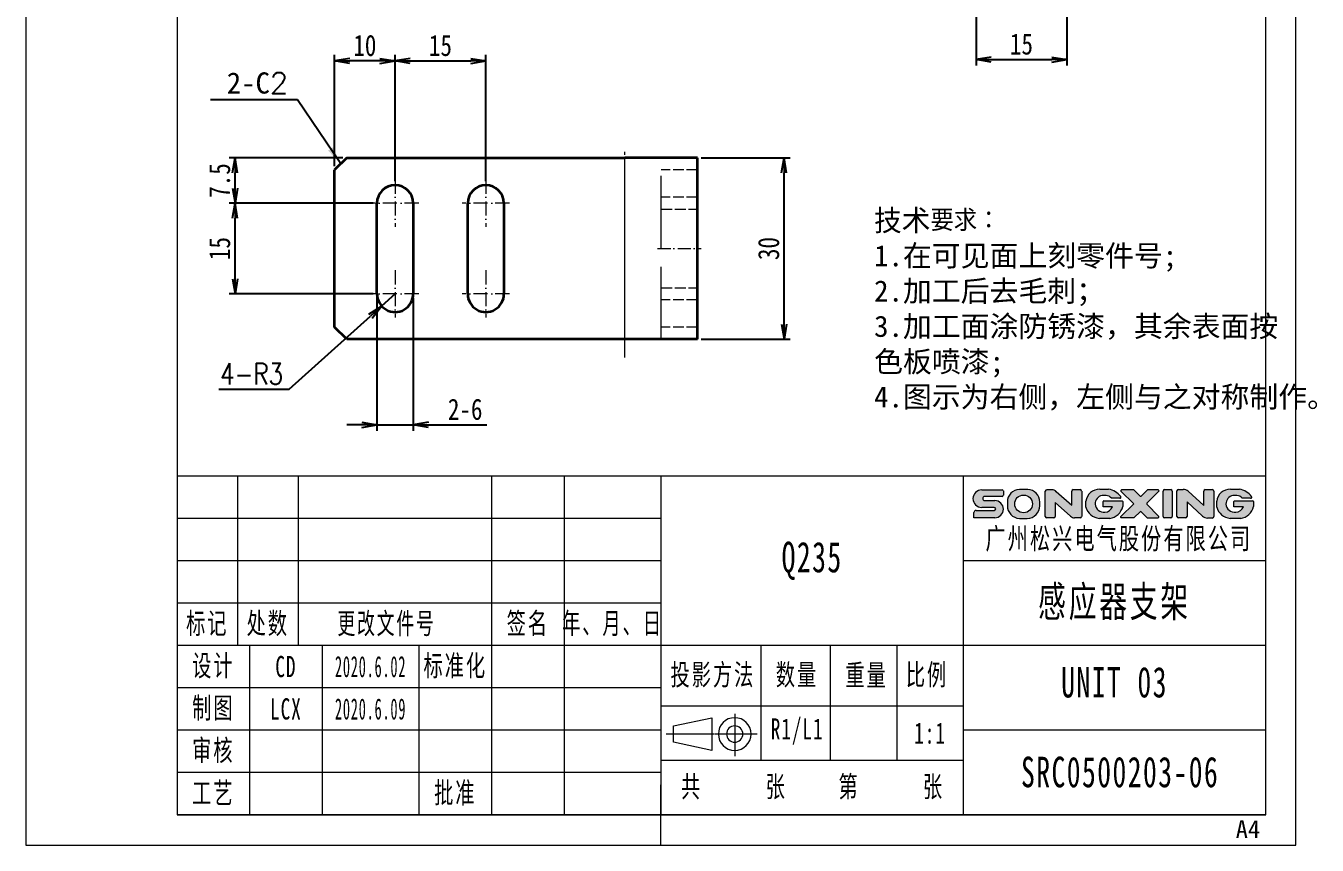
# Model space of a CAD drawing. Header units: millimetres. Extents: x -15766 to 80009, y -9701 to 15159.
# Drawn here: x -9835.3 to -9621.8, y 11134.1 to 11269.6 of the extents above; entities that cross this region are included whole.
import ezdxf

# ---------------------------------------------------------------- set-up
doc = ezdxf.new("R2010")
doc.units = ezdxf.units.MM
for name, pattern in [('CENTER-HOKUTO_1', [16, 13, -1, 1, -1]), ('DASHDOT', [18.5, 12, -3, 0.5, -3]), ('DASHED', [15, 12, -3]), ('HIDDEN-HOKUTO_1', [2, 1, -1])]:
    doc.linetypes.add(name, pattern=pattern)
doc.layers.get('DEFPOINTS').update_dxf_attribs({"lineweight": 18})
for name, color, linetype, lineweight in [('AM_7', 2, 'CENTER-HOKUTO_1', 18), ('AM_HID', 1, 'HIDDEN-HOKUTO_1', 18), ('AM_VIS', 7, 'Continuous', 18), ('CDRAFT0', 7, 'Continuous', 18), ('title_frame', 7, 'Continuous', 18), ('word_dim', 9, 'Continuous', 18), ('尺寸线层', 3, 'Continuous', 18), ('粗实线层_1', 7, 'Continuous', 15), ('细实线层', 7, 'Continuous', 18)]:
    doc.layers.add(name, color=color, linetype=linetype, lineweight=lineweight)
doc.styles.add('DIM', font='', dxfattribs={"width": 0.8})
doc.styles.add('STYLE1', font='')
doc.styles.add('UserTxtStyle1', font='', dxfattribs={"width": 0.618357})
doc.styles.add('UserTxtStyle2', font='', dxfattribs={"width": 0.634692})
doc.styles.add('UserTxtStyle3', font='', dxfattribs={"width": 0.7})
doc.styles.add('标准', font='', dxfattribs={"width": 0.667})
doc.styles.get('DIM').set_extended_font_data('NSimSun')
doc.styles.get('STYLE1').set_extended_font_data('宋体')
doc.styles.get('UserTxtStyle1').set_extended_font_data('宋体')
doc.styles.get('UserTxtStyle2').set_extended_font_data('宋体')
doc.styles.get('UserTxtStyle3').set_extended_font_data('宋体')
doc.styles.get('标准').set_extended_font_data('宋体')
doc.dimstyles.new('1-1', dxfattribs={"dimtxt": 3.5, "dimasz": 3, "dimexe": 1, "dimexo": 0, "dimgap": 1, "dimtad": 1, "dimdsep": 46, "dimtxsty": 'DIM', "dimblk": '_CAXARROW', "dimcen": 0, "dimdle": 6, "dimclrd": 256, "dimclre": 256, "dimclrt": 3, "dimazin": 2, "dimtfac": 0.707107, "dimtmove": 0, "dimatfit": 3, "dimfxl": 0, "dimfrac": 2, "dimtolj": 1, "dimarcsym": 0})
doc.dimstyles.new('1-1$0', dxfattribs={"dimtxt": 3.5, "dimasz": 2.5, "dimexe": 1, "dimexo": 0.625, "dimgap": 0.8, "dimtad": 1, "dimdsep": 46, "dimtxsty": 'DIM', "dimblk": 'OPEN', "dimcen": 0, "dimdle": 5, "dimclrd": 256, "dimclre": 256, "dimclrt": 3, "dimazin": 3, "dimtfac": 0.5, "dimtmove": 0, "dimatfit": 3, "dimldrblk": 'OPEN', "dimfxl": 0, "dimtolj": 1, "dimarcsym": 0})
doc.dimstyles.new('1-1$4', dxfattribs={"dimtxt": 3.5, "dimasz": 2.5, "dimexe": 1, "dimexo": 0.625, "dimgap": 0.8, "dimtad": 1, "dimtih": 1, "dimtoh": 1, "dimzin": 12, "dimdsep": 46, "dimtxsty": 'DIM', "dimblk": 'OPEN', "dimcen": 0, "dimdle": 5, "dimclrd": 256, "dimclre": 256, "dimclrt": 3, "dimazin": 3, "dimtfac": 0.5, "dimtmove": 0, "dimatfit": 3, "dimldrblk": 'OPEN', "dimfxl": 0, "dimtolj": 1, "dimarcsym": 0})

# ---------------------------------------------------------------- blocks, each defined once
blk = doc.blocks.new('*X18')
at = {"layer": 'CDRAFT0'}
blk.add_line((210, 148.5), (200, 148.5), dxfattribs=at)
blk.add_lwpolyline([(0, 0), (210, 0), (210, 297), (0, 297), (0, 0)], dxfattribs=at)
at = {"layer": '粗实线层_1'}
for p, q in [((105, 297), (105, 287)), ((205, 292), (25, 292)), ((25, 292), (25, 5)), ((205, 5), (205, 292)), ((0, 139.83), (30, 139.83)), ((105, 0), (105, 10)), ((25, 5), (205, 5))]:
    blk.add_line(p, q, dxfattribs=at)
blk = doc.blocks.new('*X19')
at = {"layer": 'word_dim', "color": 142}
for p, q in [((-5.82, 53.84), (-4.35, 53.84)), ((-8.1, 50.91), (-8.1, 51.87)), ((-4.75, 52.82), (-5.42, 52.82)), ((-5.26, 50.93), (-5.26, 51.82)), ((-5.14, 51.94), (-2.13, 51.94)), ((-2.5, 52.35), (-3.88, 52.35)), ((-2.01, 51.82), (-2.01, 50.99)), ((-3.7, 50.94), (-5.26, 50.93)), ((-4.14, 49.03), (-5.87, 49.03))]:
    blk.add_line(p, q, dxfattribs=at)
for centre, radius, start, end in [((-5.9, 51.62), 2.22, 87.9834, 173.5522), ((-4.76, 50.89), 2.98, 35.6455, 82.0464), ((-5.1, 51.38), 1.48, 102.1571, 179.7274), ((-5.16, 51.47), 1.42, 183.4563, 278.6924), ((-5.14, 51.82), 0.119, 90, 180), ((-4.91, 51.5), 1.34, 40.0143, 83.3977), ((-2.46, 52.51), 0.162, 256.8929, 44.031), ((-2.13, 51.82), 0.119, 360, 90), ((-5.69, 51.51), 2.48, 193.9312, 265.9152), ((-5, 51.46), 1.4, 272.3479, 338.0694), ((-4.5, 51.56), 2.55, 277.9409, 347.0572)]:
    blk.add_arc(centre, radius, start, end, dxfattribs=at)
blk = doc.blocks.new('*X20')
at = {"layer": 'word_dim', "color": 142}
for p, q in [((-39.36, 53.82), (-40.72, 53.82)), ((-42.72, 51.74), (-42.72, 51.12)), ((-37.35, 51.12), (-37.35, 51.74)), ((-40.72, 49.03), (-39.44, 49.03))]:
    blk.add_line(p, q, dxfattribs=at)
for centre, radius, start, end in [((-40.63, 51.73), 2.09, 92.4923, 179.9697), ((-39.45, 51.73), 2.09, 0.0303, 87.5077), ((-40.63, 51.12), 2.09, 180.0303, 267.5077), ((-39.46, 51.13), 2.1, 270.4586, 359.6716)]:
    blk.add_arc(centre, radius, start, end, dxfattribs=at)
blk = doc.blocks.new('*X21')
at = {"layer": 'word_dim', "color": 142}
for p, q in [((-46.95, 53.75), (-43.58, 53.75)), ((-43.38, 53.58), (-43.38, 52.87)), ((-43.58, 52.67), (-46.45, 52.67)), ((-46.45, 51.98), (-44.79, 51.98)), ((-48.26, 49.13), (-48.26, 49.99)), ((-44.79, 49.14), (-48.26, 49.13)), ((-47.9, 50.34), (-44.9, 50.34)), ((-44.9, 50.85), (-46.95, 50.85))]:
    blk.add_line(p, q, dxfattribs=at)
for centre, radius, start, end in [((-46.95, 52.3), 1.45, 90, 270), ((-43.58, 53.55), 0.196, 10.2062, 90), ((-46.45, 52.32), 0.346, 90, 270), ((-44.79, 50.56), 1.42, 270, 90), ((-43.59, 52.87), 0.202, 271.2386, 0), ((-47.9, 49.99), 0.356, 90, 180), ((-44.9, 50.6), 0.256, 270, 90)]:
    blk.add_arc(centre, radius, start, end, dxfattribs=at)
blk = doc.blocks.new('*X22')
at = {"layer": 'word_dim', "color": 142}
for p, q in [((-36.45, 49.37), (-36.45, 53.54)), ((-36.21, 53.78), (-35.37, 53.78)), ((-34.63, 53.45), (-32.08, 51.21)), ((-32.08, 51.21), (-32.08, 53.55)), ((-31.84, 53.79), (-30.67, 53.79)), ((-30.43, 53.55), (-30.43, 49.36)), ((-32.28, 49.42), (-34.82, 51.68)), ((-34.82, 51.68), (-34.82, 49.37)), ((-35.05, 49.14), (-36.21, 49.14)), ((-30.67, 49.12), (-31.6, 49.12))]:
    blk.add_line(p, q, dxfattribs=at)
for centre, radius, start, end in [((-36.21, 53.54), 0.237, 90, 180), ((-35.37, 52.78), 0.998, 41.87, 90), ((-31.84, 53.55), 0.237, 90, 180), ((-30.67, 53.55), 0.237, 0, 90), ((-36.21, 49.37), 0.237, 180, 270), ((-35.05, 49.37), 0.237, 270, 0), ((-31.6, 50.05), 0.922, 223.0098, 270), ((-30.67, 49.36), 0.237, 270, 0)]:
    blk.add_arc(centre, radius, start, end, dxfattribs=at)
blk = doc.blocks.new('*X23')
at = {"layer": 'word_dim', "color": 142}
for p, q in [((-27.45, 53.84), (-25.99, 53.84)), ((-29.73, 50.91), (-29.73, 51.87)), ((-26.39, 52.82), (-27.05, 52.82)), ((-26.89, 50.93), (-26.89, 51.82)), ((-26.77, 51.94), (-23.76, 51.94)), ((-24.13, 52.35), (-25.52, 52.35)), ((-23.64, 51.82), (-23.64, 50.99)), ((-25.34, 50.94), (-26.89, 50.93)), ((-25.78, 49.03), (-27.5, 49.03))]:
    blk.add_line(p, q, dxfattribs=at)
for centre, radius, start, end in [((-27.53, 51.62), 2.22, 87.9834, 173.5522), ((-26.4, 50.89), 2.98, 35.6455, 82.0464), ((-26.74, 51.38), 1.48, 102.1571, 179.7274), ((-26.79, 51.47), 1.42, 183.4563, 278.6924), ((-26.77, 51.82), 0.119, 90, 180), ((-26.54, 51.5), 1.34, 40.0143, 83.3977), ((-24.09, 52.51), 0.162, 256.8929, 44.031), ((-23.76, 51.82), 0.119, 360, 90), ((-27.33, 51.51), 2.48, 193.9312, 265.9152), ((-26.64, 51.46), 1.4, 272.3479, 338.0694), ((-26.13, 51.56), 2.55, 277.9409, 347.0572)]:
    blk.add_arc(centre, radius, start, end, dxfattribs=at)
blk = doc.blocks.new('*X24')
at = {"layer": 'word_dim', "color": 142}
for p, q in [((-23.93, 53.53), (-21.78, 51.43)), ((-21.78, 53.73), (-23.84, 53.73)), ((-20.74, 52.73), (-21.78, 53.73)), ((-19.55, 53.73), (-20.57, 52.73)), ((-19.65, 51.53), (-17.67, 53.53)), ((-17.76, 53.73), (-19.55, 53.73)), ((-21.78, 51.43), (-23.98, 49.37)), ((-17.7, 49.34), (-19.65, 51.36)), ((-23.9, 49.16), (-21.77, 49.16)), ((-21.77, 49.16), (-20.76, 50.13)), ((-20.59, 50.13), (-19.61, 49.14)), ((-19.61, 49.14), (-17.79, 49.14))]:
    blk.add_line(p, q, dxfattribs=at)
for centre, start, end in [((-23.84, 53.61), 90, 225.5878), ((-17.76, 53.62), 315.4134, 90), ((-20.66, 52.81), 226.0826, 314.4638), ((-19.56, 51.44), 135.4134, 224.006), ((-23.9, 49.28), 133.1111, 270), ((-20.67, 50.05), 44.8103, 133.7737), ((-17.79, 49.26), 270, 44.006)]:
    blk.add_arc(centre, 0.119, start, end, dxfattribs=at)
blk = doc.blocks.new('*X25')
at = {"layer": 'word_dim', "color": 142}
for p, q in [((-16.98, 49.36), (-16.98, 53.55)), ((-16.74, 53.78), (-15.71, 53.78)), ((-15.47, 53.55), (-15.47, 49.36)), ((-15.71, 49.12), (-16.74, 49.12))]:
    blk.add_line(p, q, dxfattribs=at)
for centre, start, end in [((-16.74, 53.55), 90, 180), ((-15.71, 53.55), 0, 90), ((-16.74, 49.36), 180, 270), ((-15.71, 49.36), 270, 0)]:
    blk.add_arc(centre, 0.237, start, end, dxfattribs=at)
blk = doc.blocks.new('*X26')
at = {"layer": 'word_dim', "color": 142}
for p, q in [((-14.68, 49.34), (-14.68, 53.58)), ((-14.44, 53.82), (-13.63, 53.82)), ((-12.84, 53.51), (-10.23, 51.17)), ((-10.23, 51.17), (-10.23, 53.55)), ((-10, 53.79), (-8.83, 53.79)), ((-8.59, 53.55), (-8.59, 49.33)), ((-10.44, 49.4), (-13.01, 51.74)), ((-13.01, 51.74), (-13.01, 49.34)), ((-13.25, 49.11), (-14.44, 49.11)), ((-8.83, 49.09), (-9.65, 49.09))]:
    blk.add_line(p, q, dxfattribs=at)
for centre, radius, start, end in [((-14.44, 53.58), 0.237, 90, 180), ((-13.63, 52.63), 1.19, 48.0201, 90), ((-10, 53.55), 0.237, 90, 180), ((-8.83, 53.55), 0.237, 0, 90), ((-14.44, 49.34), 0.237, 180, 270), ((-13.25, 49.34), 0.237, 270, 0), ((-9.65, 50.28), 1.19, 227.7422, 270), ((-8.83, 49.33), 0.237, 270, 0)]:
    blk.add_arc(centre, radius, start, end, dxfattribs=at)
blk = doc.blocks.new('_OPEN')
at = {"color": 0, "linetype": 'ByBlock', "lineweight": -2}
for p, q in [((-1, 0.166667), (0, 0)), ((-1, -0.166667), (0, 0)), ((0, 0), (-1, 0))]:
    blk.add_line(p, q, dxfattribs=at)
blk = doc.blocks.new('*D337')
at = {"layer": 'DEFPOINTS', "color": 0, "transparency": 16777216}
for p in [(-9678.21, 11309.69), (-9663.21, 11286.69), (-9663.21, 11264)]:
    blk.add_point(p, dxfattribs=at)
at = {"layer": 'word_dim', "lineweight": -2, "transparency": 16777216}
for p, q in [((-9678.21, 11309.06), (-9678.21, 11263)), ((-9663.21, 11286.06), (-9663.21, 11263)), ((-9675.71, 11264), (-9665.71, 11264))]:
    blk.add_line(p, q, dxfattribs=at)
at = {"layer": 'word_dim', "lineweight": -2, "transparency": 16777216, "xscale": 2.5, "yscale": 2.5, "zscale": 2.5, "rotation": 180}
blk.add_blockref('_OPEN', (-9678.21, 11264), dxfattribs=at)
at = {"layer": 'word_dim', "lineweight": -2, "transparency": 16777216, "xscale": 2.5, "yscale": 2.5, "zscale": 2.5}
blk.add_blockref('_OPEN', (-9663.21, 11264), dxfattribs=at)
at = {"layer": 'word_dim', "color": 3, "transparency": 16777216, "insert": (-9670.71, 11266.55), "char_height": 3.5, "attachment_point": 5, "style": 'DIM'}
blk.add_mtext('\\A1;15', dxfattribs=at)
blk = doc.blocks.new('*D340')
at = {"layer": 'DEFPOINTS', "color": 0, "transparency": 16777216}
for p in [(-9800.72, 11247.75), (-9782.27, 11247.75), (-9777.27, 11240.25)]:
    blk.add_point(p, dxfattribs=at)
at = {"layer": 'word_dim', "lineweight": -2, "transparency": 16777216}
for p, q in [((-9782.89, 11247.75), (-9801.72, 11247.75)), ((-9800.72, 11242.75), (-9800.72, 11245.25)), ((-9777.89, 11240.25), (-9801.72, 11240.25))]:
    blk.add_line(p, q, dxfattribs=at)
at = {"layer": 'word_dim', "lineweight": -2, "transparency": 16777216, "xscale": 2.5, "yscale": 2.5, "zscale": 2.5}
for p, rotation in [((-9800.72, 11247.75), 90), ((-9800.72, 11240.25), 270)]:
    blk.add_blockref('_OPEN', p, dxfattribs=dict(at, rotation=rotation))
at = {"layer": 'word_dim', "color": 3, "transparency": 16777216, "insert": (-9803.27, 11244), "char_height": 3.5, "attachment_point": 5, "rotation": 90, "style": 'DIM'}
blk.add_mtext('\\A1;7.5', dxfattribs=at)
blk = doc.blocks.new('*D341')
at = {"layer": 'DEFPOINTS', "color": 0, "transparency": 16777216}
for p in [(-9800.72, 11240.25), (-9777.27, 11240.25), (-9777.27, 11225.25)]:
    blk.add_point(p, dxfattribs=at)
at = {"layer": 'word_dim', "lineweight": -2, "transparency": 16777216}
for p, q in [((-9777.89, 11240.25), (-9801.72, 11240.25)), ((-9800.72, 11227.75), (-9800.72, 11237.75)), ((-9777.89, 11225.25), (-9801.72, 11225.25))]:
    blk.add_line(p, q, dxfattribs=at)
at = {"layer": 'word_dim', "lineweight": -2, "transparency": 16777216, "xscale": 2.5, "yscale": 2.5, "zscale": 2.5}
for p, rotation in [((-9800.72, 11240.25), 90), ((-9800.72, 11225.25), 270)]:
    blk.add_blockref('_OPEN', p, dxfattribs=dict(at, rotation=rotation))
at = {"layer": 'word_dim', "color": 3, "transparency": 16777216, "insert": (-9803.27, 11232.75), "char_height": 3.5, "attachment_point": 5, "rotation": 90, "style": 'DIM'}
blk.add_mtext('\\A1;15', dxfattribs=at)
blk = doc.blocks.new('*D342')
at = {"layer": 'DEFPOINTS', "color": 0, "transparency": 16777216}
for p in [(-9784.27, 11263.76), (-9784.27, 11245.75), (-9774.27, 11243.25)]:
    blk.add_point(p, dxfattribs=at)
at = {"layer": 'word_dim', "lineweight": -2, "transparency": 16777216}
for p, q in [((-9784.27, 11246.37), (-9784.27, 11264.76)), ((-9774.27, 11243.87), (-9774.27, 11264.76)), ((-9776.77, 11263.76), (-9781.77, 11263.76))]:
    blk.add_line(p, q, dxfattribs=at)
at = {"layer": 'word_dim', "lineweight": -2, "transparency": 16777216, "xscale": 2.5, "yscale": 2.5, "zscale": 2.5, "rotation": 180}
blk.add_blockref('_OPEN', (-9784.27, 11263.76), dxfattribs=at)
at = {"layer": 'word_dim', "lineweight": -2, "transparency": 16777216, "xscale": 2.5, "yscale": 2.5, "zscale": 2.5}
blk.add_blockref('_OPEN', (-9774.27, 11263.76), dxfattribs=at)
at = {"layer": 'word_dim', "color": 3, "transparency": 16777216, "insert": (-9779.27, 11266.31), "char_height": 3.5, "attachment_point": 5, "style": 'DIM'}
blk.add_mtext('\\A1;10', dxfattribs=at)
blk = doc.blocks.new('*D343')
at = {"layer": 'DEFPOINTS', "color": 0, "transparency": 16777216}
for p in [(-9759.27, 11263.76), (-9774.27, 11243.25), (-9759.27, 11243.25)]:
    blk.add_point(p, dxfattribs=at)
at = {"layer": 'word_dim', "lineweight": -2, "transparency": 16777216}
for p, q in [((-9774.27, 11243.87), (-9774.27, 11264.76)), ((-9759.27, 11243.87), (-9759.27, 11264.76)), ((-9771.77, 11263.76), (-9761.77, 11263.76))]:
    blk.add_line(p, q, dxfattribs=at)
at = {"layer": 'word_dim', "lineweight": -2, "transparency": 16777216, "xscale": 2.5, "yscale": 2.5, "zscale": 2.5, "rotation": 180}
blk.add_blockref('_OPEN', (-9774.27, 11263.76), dxfattribs=at)
at = {"layer": 'word_dim', "lineweight": -2, "transparency": 16777216, "xscale": 2.5, "yscale": 2.5, "zscale": 2.5}
blk.add_blockref('_OPEN', (-9759.27, 11263.76), dxfattribs=at)
at = {"layer": 'word_dim', "color": 3, "transparency": 16777216, "insert": (-9766.77, 11266.31), "char_height": 3.5, "attachment_point": 5, "style": 'DIM'}
blk.add_mtext('\\A1;15', dxfattribs=at)
blk = doc.blocks.new('_CAXARROW')
blk.add_hatch(color=0).paths.add_polyline_path([(0, 0), (-1, 0.125), (-1, -0.125)], flags=0)
blk = doc.blocks.new('*D344')
at = {"layer": 'DEFPOINTS', "color": 0, "transparency": 16777216}
for p in [(-9777.27, 11225.25), (-9771.27, 11225.25), (-9771.27, 11203.6)]:
    blk.add_point(p, dxfattribs=at)
at = {"layer": 'word_dim', "lineweight": -2, "transparency": 16777216}
for p, q in [((-9777.27, 11224.62), (-9777.27, 11202.6)), ((-9771.27, 11224.62), (-9771.27, 11202.6)), ((-9779.77, 11203.6), (-9782.27, 11203.6)), ((-9777.27, 11203.6), (-9771.27, 11203.6)), ((-9768.77, 11203.6), (-9759.1, 11203.6))]:
    blk.add_line(p, q, dxfattribs=at)
at = {"layer": 'word_dim', "lineweight": -2, "transparency": 16777216, "xscale": 2.5, "yscale": 2.5, "zscale": 2.5}
blk.add_blockref('_OPEN', (-9777.27, 11203.6), dxfattribs=at)
at = {"layer": 'word_dim', "lineweight": -2, "transparency": 16777216, "xscale": 2.5, "yscale": 2.5, "zscale": 2.5, "rotation": 180}
blk.add_blockref('_OPEN', (-9771.27, 11203.6), dxfattribs=at)
at = {"layer": 'word_dim', "color": 3, "transparency": 16777216, "insert": (-9762.68, 11206.15), "char_height": 3.5, "attachment_point": 5, "style": 'DIM'}
blk.add_mtext('\\A1;2-6', dxfattribs=at)
blk = doc.blocks.new('*D345')
at = {"layer": 'DEFPOINTS', "color": 0, "transparency": 16777216}
for p in [(-9774.27, 11225.25), (-9776.5, 11223.24)]:
    blk.add_point(p, dxfattribs=at)
at = {"layer": 'word_dim', "lineweight": -2, "transparency": 16777216}
for p, q in [((-9774.27, 11225.25), (-9776.5, 11223.24)), ((-9791.81, 11209.48), (-9778.36, 11221.57)), ((-9803.41, 11209.48), (-9791.81, 11209.48))]:
    blk.add_line(p, q, dxfattribs=at)
at = {"layer": 'word_dim', "lineweight": -2, "transparency": 16777216, "xscale": 2.5, "yscale": 2.5, "zscale": 2.5, "rotation": 41.95646577095464}
blk.add_blockref('_OPEN', (-9776.5, 11223.24), dxfattribs=at)
at = {"layer": 'word_dim', "color": 3, "transparency": 16777216, "insert": (-9798.01, 11212.03), "char_height": 3.5, "attachment_point": 5, "style": 'DIM'}
blk.add_mtext('\\A1;{\\Fromans,bigfont|c134;4-R3}', dxfattribs=at)
blk = doc.blocks.new('*D346')
at = {"layer": 'DEFPOINTS', "color": 0, "transparency": 16777216}
for p in [(-9724.27, 11247.75), (-9709.95, 11247.75), (-9724.27, 11217.75)]:
    blk.add_point(p, dxfattribs=at)
at = {"layer": 'word_dim', "lineweight": -2, "transparency": 16777216}
for p, q in [((-9723.64, 11247.75), (-9708.95, 11247.75)), ((-9709.95, 11220.25), (-9709.95, 11245.25)), ((-9723.64, 11217.75), (-9708.95, 11217.75))]:
    blk.add_line(p, q, dxfattribs=at)
at = {"layer": 'word_dim', "lineweight": -2, "transparency": 16777216, "xscale": 2.5, "yscale": 2.5, "zscale": 2.5}
for p, rotation in [((-9709.95, 11247.75), 90), ((-9709.95, 11217.75), 270)]:
    blk.add_blockref('_OPEN', p, dxfattribs=dict(at, rotation=rotation))
at = {"layer": 'word_dim', "color": 3, "transparency": 16777216, "insert": (-9712.5, 11232.75), "char_height": 3.5, "attachment_point": 5, "rotation": 90, "style": 'DIM'}
blk.add_mtext('\\A1;30', dxfattribs=at)

msp = doc.modelspace()

# ---------------------------------------------------------------- hatches: boundary and pattern name
at = {"layer": 'CDRAFT0'}
h = msp.add_hatch(color=142, dxfattribs=at)
edge = h.paths.add_edge_path(flags=0)
edge.add_line((-9675.11174, 11191.08017), (-9676.77337, 11191.08017))
edge.add_arc((-9676.77337, 11191.42614), 0.34597, 90, 270, ccw=False)
edge.add_line((-9676.77337, 11191.7721), (-9673.90506, 11191.7721))
edge.add_arc((-9673.90943, 11191.97428), 0.20222, 271.2385669, 360.000007)
edge.add_line((-9673.70721, 11191.97428), (-9673.70721, 11192.68864))
edge.add_arc((-9673.90017, 11192.6539), 0.19606, 10.2061883, 90)
edge.add_line((-9673.90017, 11192.84996), (-9677.27614, 11192.84996))
edge.add_arc((-9677.27614, 11191.40447), 1.44549, 90, 270)
edge.add_line((-9677.27614, 11189.95898), (-9675.22528, 11189.95898))
edge.add_arc((-9675.22528, 11189.70308), 0.2559, -90, 90, ccw=False)
edge.add_line((-9675.22528, 11189.44718), (-9678.22382, 11189.44718))
edge.add_arc((-9678.22382, 11189.09157), 0.3556, 90.0000003, 180.0000031)
edge.add_line((-9678.57942, 11189.09157), (-9678.57942, 11188.23218))
edge.add_line((-9678.57942, 11188.23218), (-9675.10153, 11188.2447))
edge.add_arc((-9675.11174, 11189.66242), 1.41775, 270.4126712, 450)
edge = h.paths.add_edge_path(flags=0)
edge.add_line((-9669.67958, 11192.92895), (-9671.04287, 11192.92895))
edge.add_arc((-9670.95187, 11190.83841), 2.09252, 92.4923083, 179.9697275)
edge.add_line((-9673.04439, 11190.83952), (-9673.04439, 11190.22062))
edge.add_arc((-9670.95187, 11190.22173), 2.09252, 180.0302725, 267.5076917)
edge.add_line((-9671.04287, 11188.13119), (-9669.76275, 11188.13119))
edge.add_arc((-9669.77957, 11190.23267), 2.10155, 270.4586461, 359.6716164)
edge.add_line((-9667.67806, 11190.22062), (-9667.67806, 11190.83952))
edge.add_arc((-9669.77058, 11190.83841), 2.09252, 0.0302725, 87.5076917)
edge = h.paths.add_edge_path(flags=0)
edge.add_arc((-9670.36122, 11190.53007), 1.46267, 180, 360)
edge.add_arc((-9670.36122, 11190.53007), 1.46267, 0, 180)
edge = h.paths.add_edge_path(flags=0)
edge.add_arc((-9665.69456, 11191.88607), 0.99825, 41.8700201, 90)
edge.add_line((-9665.69456, 11192.88432), (-9666.53469, 11192.88432))
edge.add_arc((-9666.53469, 11192.64725), 0.23707, 90.0000003, 180.0000031)
edge.add_line((-9666.77176, 11192.64725), (-9666.77176, 11188.47737))
edge.add_arc((-9666.53469, 11188.47737), 0.23707, 180.0000003, 270)
edge.add_line((-9666.53469, 11188.24031), (-9665.37702, 11188.24031))
edge.add_arc((-9665.37702, 11188.47737), 0.23707, 270.0000003, 360.0000031)
edge.add_line((-9665.13996, 11188.47737), (-9665.13996, 11190.78351))
edge.add_line((-9665.13996, 11190.78351), (-9662.60017, 11188.5215))
edge.add_arc((-9661.92572, 11189.15065), 0.92235, 223.0097793, 270)
edge.add_line((-9661.92572, 11188.22831), (-9660.99027, 11188.22831))
edge.add_arc((-9660.99027, 11188.46537), 0.23707, 270.0000003, 360.0000031)
edge.add_line((-9660.7532, 11188.46537), (-9660.7532, 11192.65727))
edge.add_arc((-9660.99027, 11192.65727), 0.23707, 0.0000003, 90)
edge.add_line((-9660.99027, 11192.89434), (-9662.1656, 11192.89434))
edge.add_arc((-9662.1656, 11192.65727), 0.23707, 90.0000003, 180.0000031)
edge.add_line((-9662.40266, 11192.65727), (-9662.40266, 11190.31086))
edge.add_line((-9662.40266, 11190.31086), (-9664.9512, 11192.55235))
edge = h.paths.add_edge_path(flags=0)
edge.add_line((-9656.31029, 11192.94304), (-9657.77558, 11192.94304))
edge.add_arc((-9657.85363, 11190.72633), 2.21807, 87.9834238, 173.5521876)
edge.add_line((-9660.05767, 11190.97542), (-9660.05767, 11190.0156))
edge.add_arc((-9657.64979, 11190.61288), 2.48085, 193.9312367, 265.9151641)
edge.add_line((-9657.82651, 11188.13833), (-9656.10242, 11188.13833))
edge.add_arc((-9656.45487, 11190.665), 2.55113, 277.9409191, 347.0572326)
edge.add_line((-9653.96855, 11190.0936), (-9653.96855, 11190.92692))
edge.add_arc((-9654.08708, 11190.92692), 0.11853, 0.0000003, 90)
edge.add_line((-9654.08708, 11191.04546), (-9657.09526, 11191.04546))
edge.add_arc((-9657.09526, 11190.92692), 0.11853, 90.0000003, 180.0000031)
edge.add_line((-9657.21379, 11190.92692), (-9657.21379, 11190.03458))
edge.add_line((-9657.21379, 11190.03458), (-9655.66216, 11190.04051))
edge.add_arc((-9656.96045, 11190.56323), 1.39957, 272.3478938, 338.0693573, ccw=False)
edge.add_arc((-9657.11842, 11190.57312), 1.42465, 183.4562761, 278.6923804, ccw=False)
edge.add_arc((-9657.06139, 11190.48019), 1.4791, 102.1570563, 179.7273681, ccw=False)
edge.add_line((-9657.37288, 11191.92612), (-9656.71115, 11191.92612))
edge.add_arc((-9656.86471, 11190.59942), 1.33556, 40.0142543, 83.3977481, ccw=False)
edge.add_line((-9655.84183, 11191.45815), (-9654.45553, 11191.45815))
edge.add_arc((-9654.41872, 11191.61621), 0.16228, 256.8929309, 404.0309597)
edge.add_arc((-9656.72242, 11189.99328), 2.97841, 35.6455122, 82.046447)
edge = h.paths.add_edge_path(flags=0)
edge.add_arc((-9648.0802, 11192.71941), 0.11853, 315.4133861, 450)
edge.add_line((-9648.0802, 11192.83795), (-9649.87265, 11192.83795))
edge.add_line((-9649.87265, 11192.83795), (-9650.89798, 11191.83162))
edge.add_arc((-9650.98101, 11191.91622), 0.11853, 226.0826039, 314.4638484, ccw=False)
edge.add_line((-9651.06323, 11191.83084), (-9652.10556, 11192.8345))
edge.add_line((-9652.10556, 11192.8345), (-9654.16796, 11192.8345))
edge.add_arc((-9654.16796, 11192.71597), 0.11853, 90.0000034, 225.5877926)
edge.add_line((-9654.25091, 11192.6313), (-9652.10588, 11190.52983))
edge.add_line((-9652.10588, 11190.52983), (-9654.30349, 11188.47254))
edge.add_arc((-9654.22248, 11188.386), 0.11853, 133.1111108, 270)
edge.add_line((-9654.22248, 11188.26747), (-9652.0921, 11188.26747))
edge.add_line((-9652.0921, 11188.26747), (-9651.08095, 11189.23623))
edge.add_arc((-9650.99895, 11189.15064), 0.11853, 44.8102721, 133.7737492, ccw=False)
edge.add_line((-9650.91485, 11189.23418), (-9649.93531, 11188.24813))
edge.add_line((-9649.93531, 11188.24813), (-9648.11209, 11188.24813))
edge.add_arc((-9648.11209, 11188.36667), 0.11853, 270.0000025, 404.0060337)
edge.add_line((-9648.02683, 11188.44902), (-9649.97379, 11190.46473))
edge.add_arc((-9649.88853, 11190.54708), 0.11853, 135.4133861, 224.0060113, ccw=False)
edge.add_line((-9649.97295, 11190.63029), (-9647.99578, 11192.6362))
edge = h.paths.add_edge_path(flags=0)
edge.add_arc((-9646.03099, 11192.6509), 0.23707, 0, 90)
edge.add_line((-9646.03099, 11192.88797), (-9647.06615, 11192.88797))
edge.add_arc((-9647.06615, 11192.6509), 0.23707, 90.0000003, 180.0000031)
edge.add_line((-9647.30322, 11192.6509), (-9647.30322, 11188.46595))
edge.add_arc((-9647.06615, 11188.46595), 0.23707, 180.0000003, 270)
edge.add_line((-9647.06615, 11188.22888), (-9646.03099, 11188.22888))
edge.add_arc((-9646.03099, 11188.46595), 0.23707, 270.0000003, 360.0000031)
edge.add_line((-9645.79392, 11188.46595), (-9645.79392, 11192.6509))
edge = h.paths.add_edge_path(flags=0)
edge.add_arc((-9643.95265, 11191.73414), 1.18534, 48.020143, 90)
edge.add_line((-9643.95265, 11192.91948), (-9644.76357, 11192.91948))
edge.add_arc((-9644.76357, 11192.68241), 0.23707, 90.0000003, 180.0000031)
edge.add_line((-9645.00063, 11192.68241), (-9645.00063, 11188.44806))
edge.add_arc((-9644.76357, 11188.44806), 0.23707, 180.0000003, 270)
edge.add_line((-9644.76357, 11188.21099), (-9643.57466, 11188.21099))
edge.add_arc((-9643.57466, 11188.44806), 0.23707, 270.0000003, 360.0000031)
edge.add_line((-9643.33759, 11188.44806), (-9643.33759, 11190.83986))
edge.add_line((-9643.33759, 11190.83986), (-9640.76858, 11188.50569))
edge.add_arc((-9639.97147, 11189.38299), 1.18534, 227.7422022, 270)
edge.add_line((-9639.97147, 11188.19765), (-9639.15274, 11188.19765))
edge.add_arc((-9639.15274, 11188.43472), 0.23707, 270.0000003, 360.0000031)
edge.add_line((-9638.91567, 11188.43472), (-9638.91567, 11192.65286))
edge.add_arc((-9639.15274, 11192.65286), 0.23707, 0.0000003, 90)
edge.add_line((-9639.15274, 11192.88993), (-9640.32166, 11192.88993))
edge.add_arc((-9640.32166, 11192.65286), 0.23707, 90.0000003, 180.0000031)
edge.add_line((-9640.55872, 11192.65286), (-9640.55872, 11190.27493))
edge.add_line((-9640.55872, 11190.27493), (-9643.15981, 11192.6153))
edge = h.paths.add_edge_path(flags=0)
edge.add_line((-9635.73951, 11191.92612), (-9635.07779, 11191.92612))
edge.add_arc((-9635.23134, 11190.59942), 1.33556, 40.0142543, 83.3977481, ccw=False)
edge.add_line((-9634.20846, 11191.45815), (-9632.82216, 11191.45815))
edge.add_arc((-9632.78536, 11191.61621), 0.16228, 256.8929309, 404.0309597)
edge.add_arc((-9635.08905, 11189.99328), 2.97841, 35.6455122, 82.046447)
edge.add_line((-9634.67693, 11192.94304), (-9636.14221, 11192.94304))
edge.add_arc((-9636.22026, 11190.72633), 2.21807, 87.9834238, 173.5521876)
edge.add_line((-9638.4243, 11190.97542), (-9638.4243, 11190.0156))
edge.add_arc((-9636.01642, 11190.61288), 2.48085, 193.9312367, 265.9151641)
edge.add_line((-9636.19314, 11188.13833), (-9634.46906, 11188.13833))
edge.add_arc((-9634.8215, 11190.665), 2.55113, 277.9409191, 347.0572326)
edge.add_line((-9632.33518, 11190.0936), (-9632.33518, 11190.92692))
edge.add_arc((-9632.45372, 11190.92692), 0.11853, 0.0000003, 90)
edge.add_line((-9632.45372, 11191.04546), (-9635.46189, 11191.04546))
edge.add_arc((-9635.46189, 11190.92692), 0.11853, 90.0000003, 180.0000031)
edge.add_line((-9635.58043, 11190.92692), (-9635.58043, 11190.03458))
edge.add_line((-9635.58043, 11190.03458), (-9634.02879, 11190.04051))
edge.add_arc((-9635.32708, 11190.56323), 1.39957, 272.3478938, 338.0693573, ccw=False)
edge.add_arc((-9635.48505, 11190.57312), 1.42465, 183.4562761, 278.6923804, ccw=False)
edge.add_arc((-9635.42803, 11190.48019), 1.4791, 102.1570563, 179.7273681, ccw=False)

# ---------------------------------------------------------------- linework, layer by layer
at = {"layer": 'AM_7', "linetype": 'DASHDOT', "lineweight": 13}
msp.add_line((-9736.26894, 11214.74897), (-9736.26894, 11250.74897), dxfattribs=at)
at = {"layer": 'AM_7', "linetype": 'DASHDOT', "lineweight": 13, "ltscale": 0.195001}
for p, q in [((-9774.26894, 11244.14887), (-9774.26894, 11236.34882)), ((-9759.26894, 11244.14887), (-9759.26894, 11236.34882)), ((-9774.26894, 11229.14887), (-9774.26894, 11221.34882)), ((-9759.26894, 11229.14887), (-9759.26894, 11221.34882))]:
    msp.add_line(p, q, dxfattribs=at)
at = {"layer": 'AM_7', "linetype": 'DASHDOT', "lineweight": 13, "ltscale": 0.194995}
for p, q in [((-9770.36904, 11240.24897), (-9778.16884, 11240.24897)), ((-9755.36904, 11240.24897), (-9763.16884, 11240.24897)), ((-9770.36904, 11225.24897), (-9778.16884, 11225.24897)), ((-9755.36904, 11225.24897), (-9763.16884, 11225.24897))]:
    msp.add_line(p, q, dxfattribs=at)
at = {"layer": 'AM_7', "linetype": 'DASHDOT', "lineweight": 13, "ltscale": 0.180005}
msp.add_line((-9730.86904, 11232.74897), (-9723.66884, 11232.74897), dxfattribs=at)
at = {"layer": 'AM_HID', "linetype": 'DASHED', "lineweight": 13}
for p, q in [((-9736.26894, 11217.74897), (-9736.26894, 11247.74897)), ((-9730.26894, 11217.74897), (-9730.26894, 11247.74897))]:
    msp.add_line(p, q, dxfattribs=at)
at = {"layer": 'AM_HID', "linetype": 'DASHED', "lineweight": 13, "ltscale": 0.15}
for p, q in [((-9724.26894, 11245.74897), (-9730.26894, 11245.74897)), ((-9724.26894, 11241.24897), (-9730.26894, 11241.24897)), ((-9730.26894, 11239.24897), (-9724.26894, 11239.24897)), ((-9730.26894, 11226.24897), (-9724.26894, 11226.24897)), ((-9724.26894, 11224.24897), (-9730.26894, 11224.24897)), ((-9724.26894, 11219.74897), (-9730.26894, 11219.74897))]:
    msp.add_line(p, q, dxfattribs=at)
at = {"layer": 'AM_VIS', "lineweight": 35}
for p, q in [((-9782.26894, 11247.74897), (-9784.26894, 11245.74897)), ((-9782.26894, 11247.74897), (-9736.26894, 11247.74897)), ((-9724.26894, 11247.74897), (-9736.26894, 11247.74897)), ((-9724.26894, 11217.74897), (-9724.26894, 11247.74897)), ((-9784.26894, 11219.74897), (-9784.26894, 11245.74897)), ((-9777.26894, 11225.24897), (-9777.26894, 11240.24897)), ((-9771.26894, 11240.24897), (-9771.26894, 11225.24897)), ((-9762.26894, 11225.24897), (-9762.26894, 11240.24897)), ((-9756.26894, 11240.24897), (-9756.26894, 11225.24897)), ((-9782.26894, 11217.74897), (-9784.26894, 11219.74897)), ((-9736.26894, 11217.74897), (-9782.26894, 11217.74897)), ((-9724.26894, 11217.74897), (-9736.26894, 11217.74897))]:
    msp.add_line(p, q, dxfattribs=at)
at = {"layer": 'AM_VIS', "lineweight": 13}
msp.add_line((-9736.26894, 11217.74897), (-9736.26894, 11247.74897), dxfattribs=at)
at = {"layer": 'AM_VIS', "lineweight": 35}
for centre, start, end in [((-9774.26894, 11240.24897), 359.999992, 179.999991), ((-9759.26894, 11240.24897), 359.999992, 179.999991), ((-9774.26894, 11225.24897), 179.999991, 359.999994), ((-9759.26894, 11225.24897), 179.999991, 359.999994)]:
    msp.add_arc(centre, 3, start, end, dxfattribs=at)
at = {"layer": 'word_dim', "color": 142}
msp.add_circle((-9670.36122, 11190.53007), 1.46267, dxfattribs=at)
at = {"layer": '粗实线层_1'}
for p, q in [((-9630.32433, 11195.10436), (-9810.32433, 11195.10436)), ((-9810.32433, 11195.10436), (-9810.32433, 11139.10436)), ((-9730.32433, 11195.10436), (-9730.32433, 11139.10436)), ((-9680.32433, 11195.10436), (-9680.32433, 11139.10436)), ((-9630.32433, 11139.10436), (-9630.32433, 11195.10436)), ((-9630.32433, 11181.10436), (-9680.32433, 11181.10436)), ((-9680.32433, 11167.10436), (-9810.32433, 11167.10436)), ((-9770.32433, 11167.10436), (-9770.32433, 11139.10436)), ((-9713.82433, 11167.10436), (-9713.82433, 11148.10436)), ((-9702.32433, 11167.10436), (-9702.32433, 11148.10436)), ((-9691.32433, 11167.10436), (-9691.32433, 11148.10436)), ((-9630.32433, 11167.10436), (-9680.32433, 11167.10436)), ((-9730.32433, 11160.10436), (-9810.32433, 11160.10436)), ((-9730.32433, 11153.10436), (-9810.32433, 11153.10436)), ((-9630.32433, 11153.10436), (-9680.32433, 11153.10436)), ((-9680.32433, 11148.10436), (-9730.32433, 11148.10436)), ((-9730.32433, 11146.10436), (-9810.32433, 11146.10436)), ((-9630.32433, 11139.10436), (-9810.32433, 11139.10436))]:
    msp.add_line(p, q, dxfattribs=at)
at = {"layer": '细实线层'}
for p, q in [((-9800.32433, 11195.10436), (-9800.32433, 11167.10436)), ((-9790.32433, 11195.10436), (-9790.32433, 11167.10436)), ((-9758.32433, 11195.10436), (-9758.32433, 11139.10436)), ((-9746.32433, 11195.10436), (-9746.32433, 11139.10436)), ((-9730.32433, 11188.10436), (-9810.32433, 11188.10436)), ((-9730.32433, 11181.10436), (-9810.32433, 11181.10436)), ((-9730.32433, 11174.10436), (-9810.32433, 11174.10436)), ((-9798.32433, 11167.10436), (-9798.32433, 11139.10436)), ((-9786.32433, 11167.10436), (-9786.32433, 11139.10436)), ((-9680.32433, 11157.10436), (-9730.32433, 11157.10436))]:
    msp.add_line(p, q, dxfattribs=at)
at = {"layer": '细实线层', "color": 2, "linetype": 'CENTER-HOKUTO_1', "lineweight": 18}
for p, q in [((-9718.1262, 11155.80419), (-9718.1262, 11148.82739)), ((-9721.47629, 11152.48319), (-9729.43434, 11152.48319)), ((-9714.41386, 11152.48319), (-9721.36952, 11152.48319))]:
    msp.add_line(p, q, dxfattribs=at)
at = {"layer": '细实线层', "color": 3}
for p, q in [((-9728.22266, 11153.83319), (-9721.89561, 11155.18319)), ((-9728.22266, 11151.13319), (-9728.22266, 11153.83319)), ((-9721.89561, 11155.18319), (-9721.89561, 11149.78319)), ((-9721.89561, 11149.78319), (-9728.22266, 11151.13319))]:
    msp.add_line(p, q, dxfattribs=at)
for radius in [2.7, 1.35]:
    msp.add_arc((-9718.1262, 11152.48319), radius, 0, 359.9893827, dxfattribs=at)

# ---------------------------------------------------------------- block references
at = {"layer": 'AM_VIS'}
msp.add_blockref('*X18', (-9835.32433, 11134.10436), dxfattribs=at)
at = {"layer": 'word_dim', "color": 142}
for name in ['*X21', '*X20', '*X22', '*X23', '*X24', '*X25', '*X26', '*X19']:
    msp.add_blockref(name, (-9630.32433, 11139.10436), dxfattribs=at)

# ---------------------------------------------------------------- texts
at = {"layer": 'title_frame', "color": 3, "insert": (-9635.28467, 11135.26654), "char_height": 2.958904, "width": 6.0410959, "attachment_point": 7, "style": 'STYLE1'}
msp.add_mtext('A4', dxfattribs=at)
at = {"layer": 'word_dim', "color": 3, "insert": (-9791.96324, 11258.31755), "char_height": 3.5, "attachment_point": 9}
msp.add_mtext('\\A1;2-C{\\Ftxt,bigfont|c134;2}', dxfattribs=at)
at = {"layer": 'word_dim', "linetype": 'Continuous', "ltscale": 4, "insert": (-9695.07321, 11239.15213), "char_height": 3.5, "width": 139.6035818, "attachment_point": 1}
msp.add_mtext('{\\C3;技\\fSimSun|b0|i0|c134|p2;术\\Ftxt,bigfont|c128;\\M+19776\\M+18B81\\M+18146\\P\\fNSimSun|b0|i0|c134|p49;1\\fSimSun|b0|i0|c134|p49;.在可见面上刻零件号;\\P2.加工后去毛刺；\\P3.加工面涂防锈漆，其余表面按\\P色板喷漆;\\P\\fNSimSun|b0|i0|c134|p49;4\\fSimSun|b0|i0|c134|p49;.图示为右侧，左侧与之对称制作。\\P         }', dxfattribs=at)
at = {"layer": '尺寸线层', "attachment_point": 5, "line_spacing_factor": 1.15057}
for s, insert, char_height, width, style in [('\\T1.1;广州松兴电气股份有限公司', (-9654.60923, 11184.59324), 3.5, 47.3170633, 'UserTxtStyle3'), ('\\T1.1;Q235', (-9705.32433, 11181.10436), 5.050306, 29.4580043, '标准'), ('{\\T1.1;感应器支架}', (-9655.32433, 11174.0851), 5.0503058, 29.4580043, '标准'), ('\\T1.1;标记', (-9805.32433, 11170.60436), 3.5, 18, '标准'), ('\\T1.1;处数', (-9795.32433, 11170.60436), 3.5, 18, '标准'), ('\\T1.1;更改文件号', (-9775.69091, 11170.58037), 3.5, 30, 'UserTxtStyle1'), ('\\T1.1;签名', (-9752.32433, 11170.60436), 3.5, 22, '标准'), ('\\T1.1;年、月、日', (-9738.32433, 11170.60436), 3.5, 30, 'UserTxtStyle2'), ('\\T1.1;设计', (-9804.32433, 11163.60436), 3.5, 22, '标准'), ('{\\T1.1;CD}', (-9792.32433, 11163.60436), 3.5, 22, '标准'), ('{\\W0.5;\\T1.1;2020.6.02}', (-9778.32433, 11163.60436), 3.5, 16, '标准'), ('\\T1.1;标准化', (-9764.32433, 11163.60436), 3.5, 22, '标准'), ('\\T1.1;投影方法', (-9721.72933, 11162.10436), 3.5, 22, '标准'), ('\\T1.1;数量', (-9707.82433, 11162.10436), 3.5, 22, '标准'), ('\\T1.1;重量', (-9696.32433, 11162.10436), 3.5, 22, '标准'), ('\\T1.1;比例', (-9686.32433, 11162.10436), 3.5, 22, '标准'), ('{\\T1.1;UNIT 03}', (-9655.32433, 11161.01806), 5.0503058, 29.4580043, '标准'), ('\\T1.1;制图', (-9804.32433, 11156.60436), 3.5, 22, '标准'), ('{\\T1.1;LCX}', (-9792.32433, 11156.60436), 3.5, 22, '标准'), ('{\\W0.5;\\T1.1;2020.6.09}', (-9778.32433, 11156.60436), 3.5, 16, '标准'), ('{\\T1.1;R1/L1}', (-9707.79988, 11152.90187), 3.5, 11, '标准'), ('\\T1.1;1:1', (-9685.82433, 11152.60436), 3.5, 7.4626183, '标准'), ('\\T1.1;审核', (-9804.32433, 11149.60436), 3.5, 22, '标准'), ('{\\T1.1;SRC0500203-06}', (-9654.40506, 11146.16568), 5.0503058, 29.3737905, '标准'), ('\\T1.1;批准', (-9764.32433, 11142.60436), 3.5, 22, '标准'), ('\\T1.1;共', (-9725.25299, 11143.60436), 3.5, 8, '标准'), ('\\T1.1;张', (-9711.25299, 11143.60436), 3.5, 8, '标准'), ('\\T1.1;第', (-9699.21409, 11143.60436), 3.5, 8, '标准'), ('\\T1.1;张', (-9685.25299, 11143.60436), 3.5, 8, '标准'), ('\\T1.1;工艺', (-9804.32433, 11142.60436), 3.5, 22, '标准')]:
    msp.add_mtext(s, dxfattribs=dict(at, insert=insert, char_height=char_height, width=width, style=style))

# ---------------------------------------------------------------- dimensions: what is measured, and where the dimension line sits
at = {"layer": 'word_dim'}
for base, p1, p2, picture, middle in [((-9663.20726, 11264.00164), (-9678.20726, 11309.68528), (-9663.20726, 11286.68528), '*D337', (-9670.70726, 11266.55164)), ((-9784.26894, 11263.76409), (-9774.26894, 11243.24897), (-9784.26894, 11245.74897), '*D342', (-9779.26894, 11266.31409)), ((-9759.26894, 11263.76409), (-9774.26894, 11243.24897), (-9759.26894, 11243.24897), '*D343', (-9766.76894, 11266.31409))]:
    dim = msp.add_linear_dim(base=base, p1=p1, p2=p2, dimstyle='1-1$0', dxfattribs=at)
    dim.commit()
    dim.dimension.update_dxf_attribs({"geometry": picture, "text_midpoint": middle})
for base, p1, p2, picture, middle in [((-9800.71756, 11247.74897), (-9777.26894, 11240.24897), (-9782.26894, 11247.74897), '*D340', (-9803.26756, 11243.99897)), ((-9709.95487, 11247.74897), (-9724.26894, 11217.74897), (-9724.26894, 11247.74897), '*D346', (-9712.50487, 11232.74897)), ((-9800.71756, 11240.24897), (-9777.26894, 11225.24897), (-9777.26894, 11240.24897), '*D341', (-9803.26756, 11232.74897))]:
    dim = msp.add_linear_dim(base=base, p1=p1, p2=p2, angle=90, dimstyle='1-1$0', dxfattribs=at)
    dim.commit()
    dim.dimension.update_dxf_attribs({"geometry": picture, "text_midpoint": middle})
dim = msp.add_radius_dim(center=(-9774.26894, 11225.24897), mpoint=(-9776.4999, 11223.24327), text='{\\Fromans,bigfont|c134;4-<>}', dimstyle='1-1$4', dxfattribs=at)
dim.commit()
dim.dimension.update_dxf_attribs({"geometry": '*D345', "text_midpoint": (-9798.00647, 11209.48222), "dimtype": 164})
dim = msp.add_linear_dim(base=(-9771.26894, 11203.60309), p1=(-9777.26894, 11225.24897), p2=(-9771.26894, 11225.24897), text='2-<>', dimstyle='1-1$0', dxfattribs=at)
dim.commit()
dim.dimension.update_dxf_attribs({"geometry": '*D344', "text_midpoint": (-9762.6845, 11206.15309)})

# ---------------------------------------------------------------- leaders
at = {"layer": 'word_dim', "annotation_type": 0, "has_hookline": 1, "hookline_direction": 1, "text_width": 12.83333}
msp.add_leader([(-9783.26894, 11246.74897), (-9790.42049, 11257.31755), (-9790.96324, 11257.31755)], dimstyle='1-1', override={"dimgap": 1, "dimtad": 1}, dxfattribs=at)

doc.saveas('drawing.dxf')
